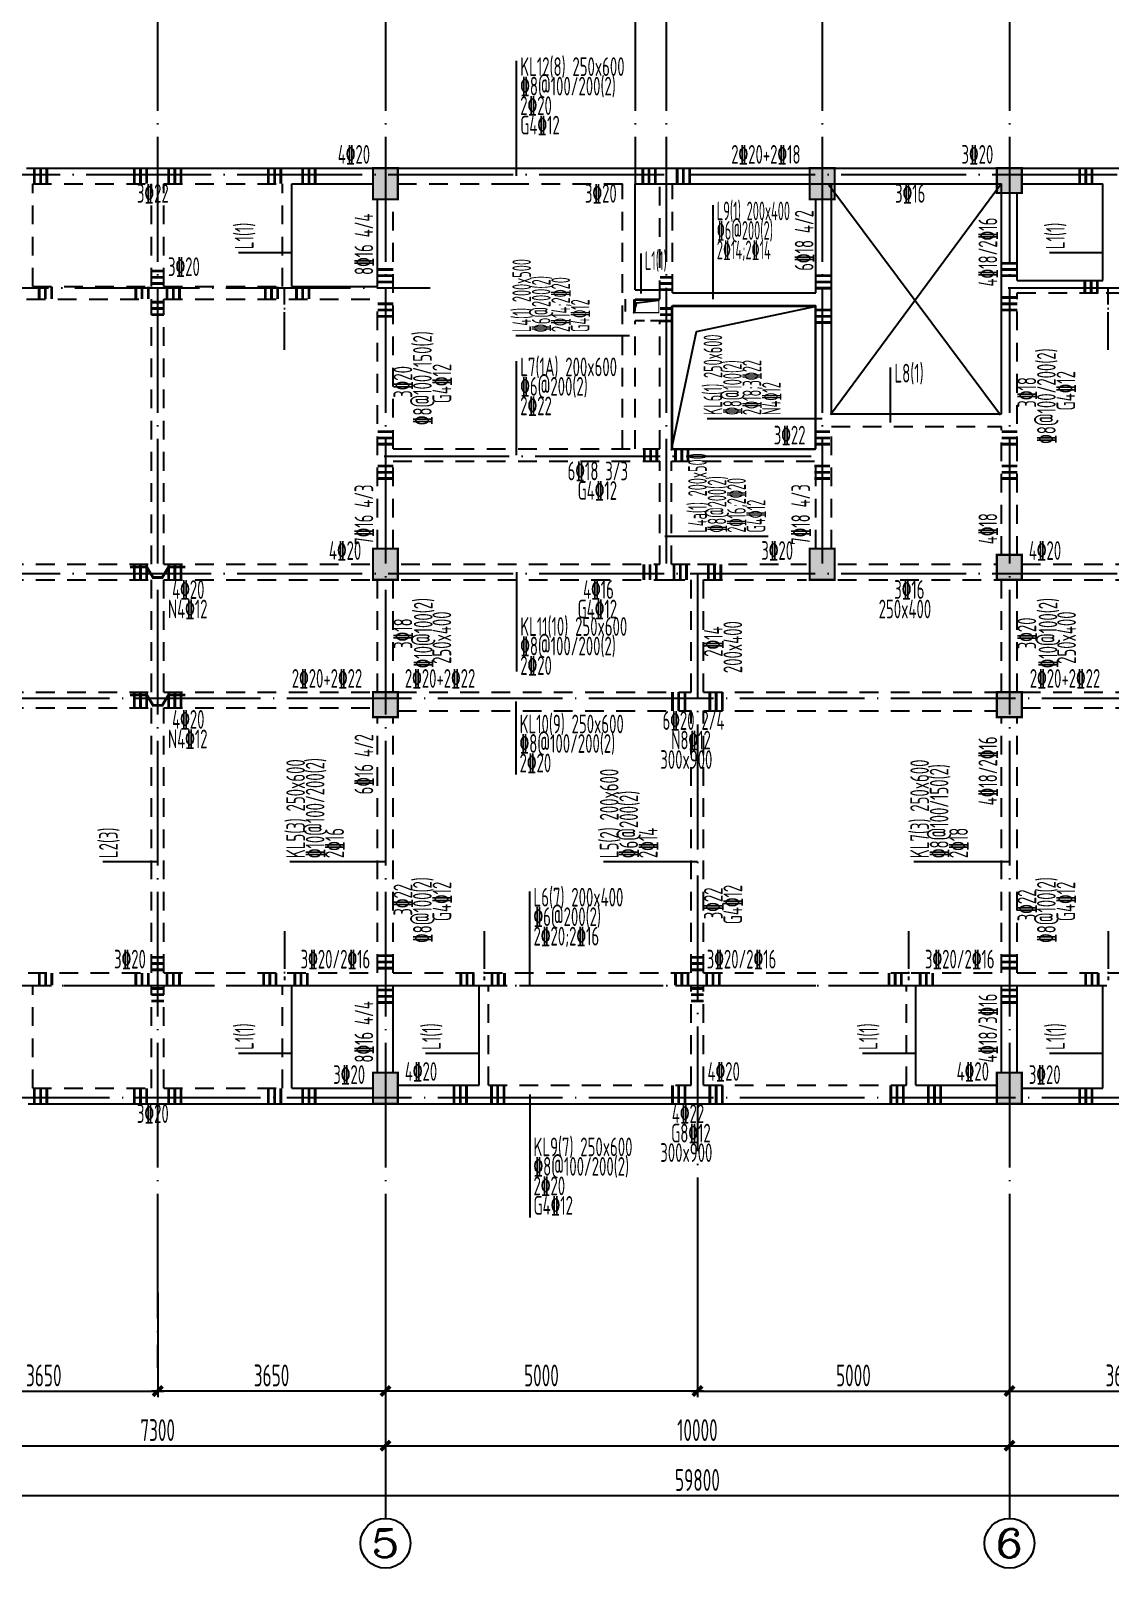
# Model space of a CAD drawing. Extents: x -472319 to -112444, y -516749 to -5704.
# Drawn here: x -189933 to -172633, y -254778 to -230133 of the extents above; entities that cross this region are included whole.
import ezdxf
from ezdxf.enums import TextEntityAlignment as Align

# ---------------------------------------------------------------- set-up
doc = ezdxf.new("R2010")
doc.units = 0
doc.header["$LTSCALE"] = 100
doc.header["$MEASUREMENT"] = 0
for name, pattern in [('3', [5, 3, -2]), ('CENTER', [2, 1.25, -0.25, 0.25, -0.25]), ('DOTE', [2.42, 2, -0.2, 0.02, -0.2])]:
    doc.linetypes.add(name, pattern=pattern)
for name, color, linetype in [('1301', 24, 'Continuous'), ('AXIS', 3, 'Continuous'), ('AXIS_TEXT', 7, 'Continuous'), ('DOTE', 1, 'CENTER'), ('S_BEAM', 4, 'Continuous'), ('S_BEAMDASH', 134, '3'), ('S_BEAMDIMLOCAL', 7, 'Continuous'), ('S_BEAMDIMLOCALVER', 7, 'Continuous'), ('S_BEAMDIMMASS', 2, 'Continuous'), ('S_BEAMDIMMASSVER', 2, 'Continuous'), ('S_CL', 2, 'Continuous'), ('S_HOLE', 253, 'Continuous'), ('S_SUBBEAMHOOP', 1, 'Continuous'), ('洞口边线', 7, 'Continuous'), ('零厚板', 7, 'Continuous')]:
    doc.layers.add(name, color=color, linetype=linetype)
doc.styles.add('_TCH_AXIS', font='COMPLEX', dxfattribs={"bigfont": 'GBCBIG'})
doc.styles.add('COMPLEX', font='COMPLEX')
doc.styles.add('HZ', font='tssdeng.shx', dxfattribs={"width": 0.6, "height": 350, "bigfont": 'a.shx'})
doc.styles.get("Standard").update_dxf_attribs({"font": 'tssdeng.shx', "width": 0.6, "bigfont": 'a.shx'})
doc.dimstyles.new('DIMN', dxfattribs={"dimtxt": 350, "dimasz": 150, "dimexe": 100, "dimexo": 100, "dimgap": 75, "dimtad": 1, "dimdec": 0, "dimzin": 0, "dimdsep": 46, "dimtxsty": 'HZ', "dimblk": 'ARCHTICK', "dimcen": 0.09, "dimdle": 100, "dimclrd": 3, "dimclre": 3, "dimclrt": 7, "dimazin": 2, "dimtfac": 1, "dimtdec": 0, "dimtmove": 2, "dimatfit": 3, "dimldrblk": 'ARCHTICK', "dimfxl": 1, "dimtolj": 1, "dimtzin": 0, "dimarcsym": 0})

# ---------------------------------------------------------------- blocks, each defined once
blk = doc.blocks.new('_ArchTick')
at = {"color": 0, "linetype": 'ByBlock', "const_width": 0.4}
blk.add_lwpolyline([(-0.5, -0.5), (0.5, 0.5)], dxfattribs=at)
blk = doc.blocks.new('*D1541')
at = {"layer": 'AXIS', "color": 3, "lineweight": -2, "transparency": 16777216}
for p, q in [((-191549, -251665), (-191549, -252913)), ((-184249, -251665), (-184249, -252913)), ((-191649, -252813), (-184149, -252813))]:
    blk.add_line(p, q, dxfattribs=at)
at = {"layer": 'Defpoints', "color": 0, "transparency": 16777216}
for p in [(-191549, -251565), (-184249, -251565), (-184249, -252813)]:
    blk.add_point(p, dxfattribs=at)
at = {"layer": 'AXIS', "color": 3, "lineweight": -2, "transparency": 16777216, "xscale": 150, "yscale": 150, "zscale": 150, "rotation": 180}
blk.add_blockref('_ArchTick', (-191549, -252813), dxfattribs=at)
at = {"layer": 'AXIS', "color": 3, "lineweight": -2, "transparency": 16777216, "xscale": 150, "yscale": 150, "zscale": 150}
blk.add_blockref('_ArchTick', (-184249, -252813), dxfattribs=at)
at = {"layer": 'AXIS', "color": 7, "transparency": 16777216, "insert": (-187899, -252563), "char_height": 350, "attachment_point": 5, "style": 'HZ'}
blk.add_mtext('\\A1;7300', dxfattribs=at)
blk = doc.blocks.new('*D1542')
at = {"layer": 'AXIS', "color": 3, "lineweight": -2, "transparency": 16777216}
for p, q in [((-184249, -251665), (-184249, -252913)), ((-174249, -251665), (-174249, -252913)), ((-184349, -252813), (-174149, -252813))]:
    blk.add_line(p, q, dxfattribs=at)
at = {"layer": 'Defpoints', "color": 0, "transparency": 16777216}
for p in [(-184249, -251565), (-174249, -251565), (-174249, -252813)]:
    blk.add_point(p, dxfattribs=at)
at = {"layer": 'AXIS', "color": 3, "lineweight": -2, "transparency": 16777216, "xscale": 150, "yscale": 150, "zscale": 150, "rotation": 180}
blk.add_blockref('_ArchTick', (-184249, -252813), dxfattribs=at)
at = {"layer": 'AXIS', "color": 3, "lineweight": -2, "transparency": 16777216, "xscale": 150, "yscale": 150, "zscale": 150}
blk.add_blockref('_ArchTick', (-174249, -252813), dxfattribs=at)
at = {"layer": 'AXIS', "color": 7, "transparency": 16777216, "insert": (-179249, -252563), "char_height": 350, "attachment_point": 5, "style": 'HZ'}
blk.add_mtext('\\A1;10000', dxfattribs=at)
blk = doc.blocks.new('*D1543')
at = {"layer": 'AXIS', "color": 3, "lineweight": -2, "transparency": 16777216}
for p, q in [((-174249, -251665), (-174249, -252913)), ((-166949, -251665), (-166949, -252913)), ((-174349, -252813), (-166849, -252813))]:
    blk.add_line(p, q, dxfattribs=at)
at = {"layer": 'Defpoints', "color": 0, "transparency": 16777216}
for p in [(-174249, -251565), (-166949, -251565), (-166949, -252813)]:
    blk.add_point(p, dxfattribs=at)
at = {"layer": 'AXIS', "color": 3, "lineweight": -2, "transparency": 16777216, "xscale": 150, "yscale": 150, "zscale": 150, "rotation": 180}
blk.add_blockref('_ArchTick', (-174249, -252813), dxfattribs=at)
at = {"layer": 'AXIS', "color": 3, "lineweight": -2, "transparency": 16777216, "xscale": 150, "yscale": 150, "zscale": 150}
blk.add_blockref('_ArchTick', (-166949, -252813), dxfattribs=at)
at = {"layer": 'AXIS', "color": 7, "transparency": 16777216, "insert": (-170599, -252563), "char_height": 350, "attachment_point": 5, "style": 'HZ'}
blk.add_mtext('\\A1;7300', dxfattribs=at)
blk = doc.blocks.new('*D1547')
at = {"layer": 'AXIS', "color": 3, "lineweight": -2, "transparency": 16777216}
for p, q in [((-209149, -251665), (-209149, -253713)), ((-149349, -251665), (-149349, -253713)), ((-209249, -253613), (-149249, -253613))]:
    blk.add_line(p, q, dxfattribs=at)
at = {"layer": 'Defpoints', "color": 0, "transparency": 16777216}
for p in [(-209149, -251565), (-149349, -251565), (-149349, -253613)]:
    blk.add_point(p, dxfattribs=at)
at = {"layer": 'AXIS', "color": 3, "lineweight": -2, "transparency": 16777216, "xscale": 150, "yscale": 150, "zscale": 150, "rotation": 180}
blk.add_blockref('_ArchTick', (-209149, -253613), dxfattribs=at)
at = {"layer": 'AXIS', "color": 3, "lineweight": -2, "transparency": 16777216, "xscale": 150, "yscale": 150, "zscale": 150}
blk.add_blockref('_ArchTick', (-149349, -253613), dxfattribs=at)
at = {"layer": 'AXIS', "color": 7, "transparency": 16777216, "insert": (-179249, -253363), "char_height": 350, "attachment_point": 5, "style": 'HZ'}
blk.add_mtext('\\A1;59800', dxfattribs=at)
blk = doc.blocks.new('_AXISO')
blk.add_circle((0, 0), 0.5)
at = {"layer": 'AXIS_TEXT', "style": 'COMPLEX', "width": 1.041667}
blk.add_attdef('A', text='', height=0.56, dxfattribs=at).set_placement((-0.25, -0.28), (0.25, -0.28), align=Align.FIT)
blk = doc.blocks.new('*D1784')
at = {"layer": '1301', "color": 3, "lineweight": -2, "transparency": 16777216}
for p, q in [((-184249, -250362), (-184249, -252037)), ((-179249, -250362), (-179249, -252037)), ((-179149, -251937), (-184349, -251937))]:
    blk.add_line(p, q, dxfattribs=at)
at = {"layer": 'Defpoints', "color": 0, "transparency": 16777216}
for p in [(-184249, -250262), (-179249, -250262), (-184249, -251937)]:
    blk.add_point(p, dxfattribs=at)
at = {"layer": '1301', "color": 3, "lineweight": -2, "transparency": 16777216, "xscale": 150, "yscale": 150, "zscale": 150, "rotation": 180}
blk.add_blockref('_ArchTick', (-184249, -251937), dxfattribs=at)
at = {"layer": '1301', "color": 3, "lineweight": -2, "transparency": 16777216, "xscale": 150, "yscale": 150, "zscale": 150}
blk.add_blockref('_ArchTick', (-179249, -251937), dxfattribs=at)
at = {"layer": '1301', "color": 7, "transparency": 16777216, "insert": (-181749, -251687), "char_height": 350, "attachment_point": 5, "style": 'HZ'}
blk.add_mtext('\\A1;5000', dxfattribs=at)
blk = doc.blocks.new('*D1785')
at = {"layer": '1301', "color": 3, "lineweight": -2, "transparency": 16777216}
for p, q in [((-179249, -250362), (-179249, -252037)), ((-174249, -250362), (-174249, -252037)), ((-179349, -251937), (-174149, -251937))]:
    blk.add_line(p, q, dxfattribs=at)
at = {"layer": 'Defpoints', "color": 0, "transparency": 16777216}
for p in [(-179249, -250262), (-174249, -250262), (-174249, -251937)]:
    blk.add_point(p, dxfattribs=at)
at = {"layer": '1301', "color": 3, "lineweight": -2, "transparency": 16777216, "xscale": 150, "yscale": 150, "zscale": 150, "rotation": 180}
blk.add_blockref('_ArchTick', (-179249, -251937), dxfattribs=at)
at = {"layer": '1301', "color": 3, "lineweight": -2, "transparency": 16777216, "xscale": 150, "yscale": 150, "zscale": 150}
blk.add_blockref('_ArchTick', (-174249, -251937), dxfattribs=at)
at = {"layer": '1301', "color": 7, "transparency": 16777216, "insert": (-176749, -251687), "char_height": 350, "attachment_point": 5, "style": 'HZ'}
blk.add_mtext('\\A1;5000', dxfattribs=at)
blk = doc.blocks.new('*D1792')
at = {"layer": '1301', "color": 3, "lineweight": -2, "transparency": 16777216}
for p, q in [((-187899, -250355), (-187899, -252037)), ((-184249, -250355), (-184249, -252037)), ((-184149, -251937), (-187999, -251937))]:
    blk.add_line(p, q, dxfattribs=at)
at = {"layer": 'Defpoints', "color": 0, "transparency": 16777216}
for p in [(-187899, -250255), (-184249, -250255), (-187899, -251937)]:
    blk.add_point(p, dxfattribs=at)
at = {"layer": '1301', "color": 3, "lineweight": -2, "transparency": 16777216, "xscale": 150, "yscale": 150, "zscale": 150, "rotation": 180}
blk.add_blockref('_ArchTick', (-187899, -251937), dxfattribs=at)
at = {"layer": '1301', "color": 3, "lineweight": -2, "transparency": 16777216, "xscale": 150, "yscale": 150, "zscale": 150}
blk.add_blockref('_ArchTick', (-184249, -251937), dxfattribs=at)
at = {"layer": '1301', "color": 7, "transparency": 16777216, "insert": (-186074, -251687), "char_height": 350, "attachment_point": 5, "style": 'HZ'}
blk.add_mtext('\\A1;3650', dxfattribs=at)
blk = doc.blocks.new('*D1793')
at = {"layer": '1301', "color": 3, "lineweight": -2, "transparency": 16777216}
for p, q in [((-191549, -250355), (-191549, -252037)), ((-187899, -250355), (-187899, -252037)), ((-191649, -251937), (-187799, -251937))]:
    blk.add_line(p, q, dxfattribs=at)
at = {"layer": 'Defpoints', "color": 0, "transparency": 16777216}
for p in [(-191549, -250255), (-187899, -250255), (-187899, -251937)]:
    blk.add_point(p, dxfattribs=at)
at = {"layer": '1301', "color": 3, "lineweight": -2, "transparency": 16777216, "xscale": 150, "yscale": 150, "zscale": 150, "rotation": 180}
blk.add_blockref('_ArchTick', (-191549, -251937), dxfattribs=at)
at = {"layer": '1301', "color": 3, "lineweight": -2, "transparency": 16777216, "xscale": 150, "yscale": 150, "zscale": 150}
blk.add_blockref('_ArchTick', (-187899, -251937), dxfattribs=at)
at = {"layer": '1301', "color": 7, "transparency": 16777216, "insert": (-189724, -251687), "char_height": 350, "attachment_point": 5, "style": 'HZ'}
blk.add_mtext('\\A1;3650', dxfattribs=at)
blk = doc.blocks.new('*D1795')
at = {"layer": '1301', "color": 3, "lineweight": -2, "transparency": 16777216}
for p, q in [((-174249, -250355), (-174249, -252037)), ((-170599, -250355), (-170599, -252037)), ((-174349, -251937), (-170499, -251937))]:
    blk.add_line(p, q, dxfattribs=at)
at = {"layer": 'Defpoints', "color": 0, "transparency": 16777216}
for p in [(-174249, -250255), (-170599, -250255), (-170599, -251937)]:
    blk.add_point(p, dxfattribs=at)
at = {"layer": '1301', "color": 3, "lineweight": -2, "transparency": 16777216, "xscale": 150, "yscale": 150, "zscale": 150, "rotation": 180}
blk.add_blockref('_ArchTick', (-174249, -251937), dxfattribs=at)
at = {"layer": '1301', "color": 3, "lineweight": -2, "transparency": 16777216, "xscale": 150, "yscale": 150, "zscale": 150}
blk.add_blockref('_ArchTick', (-170599, -251937), dxfattribs=at)
at = {"layer": '1301', "color": 7, "transparency": 16777216, "insert": (-172424, -251687), "char_height": 350, "attachment_point": 5, "style": 'HZ'}
blk.add_mtext('\\A1;3650', dxfattribs=at)

msp = doc.modelspace()

# ---------------------------------------------------------------- hatches: boundary and pattern name
at = {"layer": 'S_CL'}
h = msp.add_hatch(dxfattribs=at)
h.set_pattern_fill('ANSI31', color=256)
h.set_pattern_definition([(45, (208088.99939, 398805.50098), (-0.088388347648, 0.088388347648), [])])
h.paths.add_polyline_path([(-205949.331, -232834.889), (-205949.331, -232334.889), (-206349.331, -232334.889), (-206349.331, -232834.889)])
h.paths.add_polyline_path([(-205949.331, -238934.89), (-205949.331, -238534.89), (-206349.331, -238534.89), (-206349.331, -238934.89)])
h.paths.add_polyline_path([(-205949.331, -241134.89), (-205949.331, -240734.89), (-206349.331, -240734.89), (-206349.331, -241134.89)])
h.paths.add_polyline_path([(-205949.331, -247334.89), (-205949.331, -246834.89), (-206349.331, -246834.89), (-206349.331, -247334.89)])
h.paths.add_polyline_path([(-208849.331, -232834.889), (-208849.331, -232334.889), (-209249.331, -232334.889), (-209249.331, -232834.889)])
h.paths.add_polyline_path([(-208849.331, -238934.89), (-208849.331, -238534.89), (-209249.331, -238534.89), (-209249.331, -238934.89)])
h.paths.add_polyline_path([(-208849.331, -241134.89), (-208849.331, -240734.89), (-209249.331, -240734.89), (-209249.331, -241134.89)])
h.paths.add_polyline_path([(-208849.331, -247334.89), (-208849.331, -246834.89), (-209249.331, -246834.89), (-209249.331, -247334.89)])
h.paths.add_polyline_path([(-149249.329, -247334.89), (-149249.329, -246834.89), (-149649.329, -246834.89), (-149649.329, -247334.89)])
h.paths.add_polyline_path([(-152149.329, -247334.89), (-152149.329, -246834.89), (-152549.329, -246834.89), (-152549.329, -247334.89)])
h.paths.add_polyline_path([(-159449.329, -247334.89), (-159449.329, -246934.89), (-159849.329, -246934.89), (-159849.329, -247334.89)])
h.paths.add_polyline_path([(-166749.329, -247334.89), (-166749.329, -246934.89), (-167149.329, -246934.89), (-167149.329, -247334.89)])
h.paths.add_polyline_path([(-174049.329, -247334.89), (-174049.329, -246834.89), (-174449.329, -246834.89), (-174449.329, -247334.89)])
h.paths.add_polyline_path([(-184049.331, -247334.89), (-184049.331, -246834.89), (-184449.331, -246834.89), (-184449.331, -247334.89)])
h.paths.add_polyline_path([(-191349.331, -247334.89), (-191349.331, -246934.89), (-191749.331, -246934.89), (-191749.331, -247334.89)])
h.paths.add_polyline_path([(-198649.331, -247334.89), (-198649.331, -246934.89), (-199049.331, -246934.89), (-199049.331, -247334.89)])
h.paths.add_polyline_path([(-149249.329, -232834.889), (-149249.329, -232334.889), (-149649.329, -232334.889), (-149649.329, -232834.889)])
h.paths.add_polyline_path([(-149249.329, -238934.89), (-149249.329, -238534.89), (-149649.329, -238534.89), (-149649.329, -238934.89)])
h.paths.add_polyline_path([(-149249.329, -241134.89), (-149249.329, -240734.89), (-149649.329, -240734.89), (-149649.329, -241134.89)])
h.paths.add_polyline_path([(-152149.329, -232834.889), (-152149.329, -232334.889), (-152549.329, -232334.889), (-152549.329, -232834.889)])
h.paths.add_polyline_path([(-152149.329, -238934.89), (-152149.329, -238534.89), (-152549.329, -238534.89), (-152549.329, -238934.89)])
h.paths.add_polyline_path([(-152149.329, -241134.89), (-152149.329, -240734.89), (-152549.329, -240734.89), (-152549.329, -241134.89)])
h.paths.add_polyline_path([(-159449.329, -232734.889), (-159449.329, -232334.889), (-159849.329, -232334.889), (-159849.329, -232734.889)])
h.paths.add_polyline_path([(-166749.329, -232734.889), (-166749.329, -232334.889), (-167149.329, -232334.889), (-167149.329, -232734.889)])
h.paths.add_polyline_path([(-174049.329, -232734.889), (-174049.329, -232334.889), (-174449.329, -232334.889), (-174449.329, -232734.889)])
h.paths.add_polyline_path([(-177049.329, -232834.889), (-177049.329, -232334.889), (-177449.329, -232334.889), (-177449.329, -232834.889)])
h.paths.add_polyline_path([(-184049.331, -232834.889), (-184049.331, -232334.889), (-184449.331, -232334.889), (-184449.331, -232834.889)])
h.paths.add_polyline_path([(-191349.331, -232734.889), (-191349.331, -232334.889), (-191749.331, -232334.889), (-191749.331, -232734.889)])
h.paths.add_polyline_path([(-198649.331, -232734.889), (-198649.331, -232334.889), (-199049.331, -232334.889), (-199049.331, -232734.889)])
h.paths.add_polyline_path([(-166749.329, -238934.89), (-166749.329, -238534.89), (-167149.329, -238534.89), (-167149.329, -238934.89)])
h.paths.add_polyline_path([(-166749.329, -241134.89), (-166749.329, -240734.89), (-167149.329, -240734.89), (-167149.329, -241134.89)])
h.paths.add_polyline_path([(-174049.329, -238934.89), (-174049.329, -238534.89), (-174449.329, -238534.89), (-174449.329, -238934.89)])
h.paths.add_polyline_path([(-174049.329, -241134.89), (-174049.329, -240734.89), (-174449.329, -240734.89), (-174449.329, -241134.89)])
h.paths.add_polyline_path([(-177049.329, -238934.89), (-177049.329, -238434.89), (-177449.329, -238434.89), (-177449.329, -238934.89)])
h.paths.add_polyline_path([(-184049.331, -238934.89), (-184049.331, -238434.89), (-184449.331, -238434.89), (-184449.331, -238934.89)])
h.paths.add_polyline_path([(-184049.331, -241134.89), (-184049.331, -240734.89), (-184449.331, -240734.89), (-184449.331, -241134.89)])
h.paths.add_polyline_path([(-191349.331, -238934.89), (-191349.331, -238534.89), (-191749.331, -238534.89), (-191749.331, -238934.89)])
h.paths.add_polyline_path([(-191349.331, -241134.89), (-191349.331, -240734.89), (-191749.331, -240734.89), (-191749.331, -241134.89)])

# ---------------------------------------------------------------- linework, layer by layer
at = {"layer": 'AXIS'}
for p, q in [((-184249.329, -251565.282), (-184249.329, -253977.578)), ((-174249.329, -251565.282), (-174249.329, -253977.578))]:
    msp.add_line(p, q, dxfattribs=at)
at = {"layer": 'DOTE', "linetype": 'DOTE', "ltscale": 10}
for p, q in [((-187899.329, -229415.242), (-187899.329, -251565.282)), ((-184249.329, -229415.242), (-184249.329, -251565.282)), ((-180249.329, -229415.242), (-180249.329, -232584.89)), ((-179749.329, -229415.242), (-179749.329, -238834.89)), ((-177249.329, -229415.242), (-177249.329, -238834.89)), ((-174249.329, -229415.242), (-174249.329, -251565.282)), ((-210823.148, -232434.89), (-147530.518, -232434.89)), ((-206166.83, -234252.389), (-183533.001, -234252.389)), ((-174266.83, -234252.389), (-152366.83, -234252.389)), ((-184266.83, -236952.39), (-177266.83, -236952.39)), ((-210823.148, -238834.89), (-147530.518, -238834.89)), ((-179249.329, -238834.89), (-179249.329, -251565.282)), ((-147530.518, -240834.89), (-210823.148, -240834.89)), ((-206149.329, -245434.892), (-147041.501, -245434.892)), ((-147530.518, -247234.89), (-210823.148, -247234.89))]:
    msp.add_line(p, q, dxfattribs=at)
at = {"layer": 'DOTE', "linetype": 'DOTE', "ltscale": 3}
for p, q in [((-185866.828, -235246.586), (-185866.828, -234252.389)), ((-172666.832, -235246.586), (-172666.832, -234252.389)), ((-185866.828, -244568.195), (-185866.828, -245352.39)), ((-182666.832, -244568.195), (-182666.832, -245352.39)), ((-175866.828, -244568.195), (-175866.828, -245352.39)), ((-172666.832, -244568.195), (-172666.832, -245352.39))]:
    msp.add_line(p, q, dxfattribs=at)
at = {"layer": 'S_BEAM'}
for p, q in [((-189999.331, -232334.889), (-187899.331, -232334.889)), ((-187899.331, -232334.889), (-185824.331, -232334.889)), ((-185824.331, -232334.889), (-184449.331, -232334.889)), ((-184049.331, -232334.889), (-182249.331, -232334.889)), ((-182249.331, -232334.889), (-179749.329, -232334.889)), ((-179749.329, -232334.889), (-177449.329, -232334.889)), ((-177049.329, -232334.889), (-174449.329, -232334.889)), ((-174049.329, -232334.889), (-172674.329, -232334.889)), ((-172674.329, -232334.889), (-170599.329, -232334.889)), ((-185749.331, -232584.889), (-184449.331, -232584.889)), ((-185749.331, -234234.889), (-185749.331, -232584.889)), ((-180249.329, -232584.889), (-177449.329, -232584.889)), ((-180249.329, -234284.889), (-180249.329, -232584.889)), ((-177449.329, -232584.889), (-174374.329, -232584.889)), ((-177099.329, -234434.889), (-177099.329, -232584.889)), ((-177049.329, -232584.889), (-174374.329, -232584.889)), ((-174374.329, -234234.889), (-174374.329, -232584.889)), ((-174049.329, -232584.889), (-172749.329, -232584.889)), ((-172749.329, -234134.889), (-172749.329, -232584.889)), ((-184374.331, -234234.889), (-184374.331, -232834.889)), ((-177349.329, -233934.889), (-177349.329, -232834.889)), ((-174124.329, -233934.889), (-174124.329, -232734.889)), ((-177349.329, -234334.889), (-177349.329, -233934.889)), ((-174124.329, -234134.889), (-174124.329, -233934.889)), ((-185749.331, -234234.889), (-184374.331, -234234.889)), ((-180249.329, -234284.889), (-179649.329, -234284.889)), ((-179649.329, -234334.889), (-177349.329, -234334.889)), ((-174374.329, -236274.89), (-174374.329, -234234.889)), ((-174124.329, -234134.889), (-172749.329, -234134.889)), ((-180249.329, -234634.889), (-180249.329, -234434.888)), ((-180249.329, -234434.888), (-179849.329, -234434.888)), ((-179649.329, -236834.89), (-179649.329, -234534.889)), ((-179649.329, -234534.889), (-177349.329, -234534.889)), ((-177349.329, -236834.89), (-177349.329, -234534.889)), ((-177099.329, -236274.89), (-177099.329, -234434.889)), ((-177099.329, -236274.89), (-174374.329, -236274.89)), ((-179649.329, -236834.89), (-177349.329, -236834.89)), ((-185749.331, -245434.891), (-184374.331, -245434.891)), ((-185749.331, -247084.89), (-185749.331, -245434.891)), ((-184374.331, -246834.89), (-184374.331, -245434.891)), ((-184124.331, -246834.89), (-184124.331, -245434.891)), ((-184124.331, -245434.891), (-182749.331, -245434.891)), ((-182749.331, -247034.89), (-182749.331, -245434.891)), ((-175749.329, -245434.891), (-174374.329, -245434.891)), ((-175749.329, -247034.89), (-175749.329, -245434.891)), ((-174374.329, -246834.89), (-174374.329, -245434.891)), ((-174124.329, -246834.89), (-174124.329, -245434.891)), ((-174124.329, -245434.891), (-172749.329, -245434.891)), ((-172749.329, -247084.89), (-172749.329, -245434.891)), ((-185749.331, -247084.89), (-184449.331, -247084.89)), ((-184049.331, -247034.89), (-182749.331, -247034.89)), ((-175749.329, -247034.89), (-174449.329, -247034.89)), ((-174049.329, -247084.89), (-172749.329, -247084.89)), ((-189974.331, -247334.89), (-187899.331, -247334.89)), ((-187899.331, -247334.89), (-185824.331, -247334.89)), ((-185824.331, -247334.89), (-184449.331, -247334.89)), ((-184049.331, -247334.89), (-182674.331, -247334.89)), ((-182674.331, -247334.89), (-179249.329, -247334.89)), ((-179249.329, -247334.89), (-175824.329, -247334.89)), ((-175824.329, -247334.89), (-174449.329, -247334.89)), ((-174049.329, -247334.89), (-172674.329, -247334.89)), ((-172674.329, -247334.89), (-170599.329, -247334.89))]:
    msp.add_line(p, q, dxfattribs=at)
at = {"layer": 'S_BEAMDASH'}
for p, q in [((-189899.331, -232584.889), (-187999.331, -232584.889)), ((-189899.331, -234234.889), (-189899.331, -232584.889)), ((-187999.331, -234234.889), (-187999.331, -232584.889)), ((-187799.331, -232584.889), (-185899.331, -232584.889)), ((-187799.331, -234234.889), (-187799.331, -232584.889)), ((-185899.331, -234234.889), (-185899.331, -232584.889)), ((-184049.331, -232584.889), (-182249.331, -232584.889)), ((-182249.331, -232584.889), (-180449.329, -232584.889)), ((-180449.329, -236834.89), (-180449.329, -232584.889)), ((-179849.329, -234434.889), (-179849.329, -232584.889)), ((-179649.329, -234334.889), (-179649.329, -232584.889)), ((-184124.331, -234334.889), (-184124.331, -232834.889)), ((-189899.331, -234234.889), (-187999.331, -234234.889)), ((-187799.331, -234234.889), (-185899.331, -234234.889)), ((-184124.331, -236834.89), (-184124.331, -234334.889)), ((-174124.329, -236934.89), (-174124.329, -234334.889)), ((-174124.329, -234334.889), (-172699.329, -234334.889)), ((-172699.329, -234334.889), (-170699.329, -234334.889)), ((-189999.331, -234434.889), (-187999.331, -234434.889)), ((-187999.331, -238684.89), (-187999.331, -234434.889)), ((-187799.331, -238684.89), (-187799.331, -234434.889)), ((-187799.331, -234434.889), (-185799.331, -234434.889)), ((-185799.331, -234434.889), (-184374.331, -234434.889)), ((-184374.331, -236934.89), (-184374.331, -234434.889)), ((-180399.329, -234634.889), (-180399.329, -234434.889)), ((-180249.329, -236834.89), (-180249.329, -234784.889)), ((-179849.329, -236834.89), (-179849.329, -234784.889)), ((-177099.329, -238434.89), (-177099.329, -236474.89)), ((-177099.329, -236474.89), (-174374.329, -236474.89)), ((-174374.329, -238534.89), (-174374.329, -236474.89)), ((-184374.331, -238434.89), (-184374.331, -236934.89)), ((-184124.331, -236834.89), (-179849.329, -236834.89)), ((-184124.331, -238434.89), (-184124.331, -237034.89)), ((-184124.331, -237034.89), (-179849.329, -237034.89)), ((-179849.329, -238684.89), (-179849.329, -237034.89)), ((-179666.83, -237034.89), (-177374.329, -237034.89)), ((-179666.83, -238684.89), (-179666.83, -237034.89)), ((-177349.329, -238434.89), (-177349.329, -237034.89)), ((-174124.329, -238534.89), (-174124.329, -236934.89)), ((-191349.331, -238684.89), (-187999.331, -238684.89)), ((-187799.331, -238684.89), (-184449.331, -238684.89)), ((-183999.331, -238684.89), (-182949.329, -238684.89)), ((-182949.329, -238684.89), (-179849.329, -238684.89)), ((-179666.83, -238684.89), (-179249.329, -238684.89)), ((-179249.329, -238684.89), (-177499.329, -238684.89)), ((-176999.329, -238684.89), (-174449.329, -238684.89)), ((-174049.329, -238684.89), (-170699.329, -238684.89)), ((-191349.331, -238934.89), (-187999.331, -238934.89)), ((-187999.331, -240734.89), (-187999.331, -238934.89)), ((-187799.331, -240734.89), (-187799.331, -238934.89)), ((-187799.331, -238934.89), (-184449.331, -238934.89)), ((-184374.331, -240734.89), (-184374.331, -238934.89)), ((-184124.331, -240734.89), (-184124.331, -238934.89)), ((-183999.331, -238934.89), (-182949.329, -238934.89)), ((-182949.329, -238934.89), (-179749.329, -238934.89)), ((-179749.329, -238934.89), (-179349.329, -238934.89)), ((-179349.329, -240734.89), (-179349.329, -238934.89)), ((-179149.329, -238934.89), (-177499.329, -238934.89)), ((-179149.329, -240734.89), (-179149.329, -238934.89)), ((-176999.329, -238934.89), (-174449.329, -238934.89)), ((-174374.329, -240734.89), (-174374.329, -238934.89)), ((-174124.329, -240734.89), (-174124.329, -238934.89)), ((-174049.329, -238934.89), (-170699.329, -238934.89)), ((-191349.331, -240734.89), (-187999.331, -240734.89)), ((-187799.331, -240734.89), (-184449.331, -240734.89)), ((-184049.331, -240734.89), (-179349.329, -240734.89)), ((-179149.329, -240734.89), (-174449.329, -240734.89)), ((-174049.329, -240734.89), (-170699.329, -240734.89)), ((-191349.331, -240984.89), (-187999.331, -240984.89)), ((-187999.331, -245234.891), (-187999.331, -240984.89)), ((-187799.331, -240984.89), (-184449.331, -240984.89)), ((-187799.331, -245234.891), (-187799.331, -240984.89)), ((-174049.329, -240984.89), (-170699.329, -240984.89)), ((-184374.331, -245234.891), (-184374.331, -241134.89)), ((-184124.331, -245234.891), (-184124.331, -241134.89)), ((-184049.331, -241034.89), (-179349.329, -241034.89)), ((-179349.329, -245234.891), (-179349.329, -241034.89)), ((-179149.329, -241034.89), (-174449.329, -241034.89)), ((-179149.329, -245234.891), (-179149.329, -241034.89)), ((-174374.329, -245234.891), (-174374.329, -241134.89)), ((-174124.329, -245234.891), (-174124.329, -241134.89)), ((-189974.331, -245234.891), (-187999.331, -245234.891)), ((-189899.331, -245434.891), (-187999.331, -245434.891)), ((-189899.331, -247084.89), (-189899.331, -245434.891)), ((-187999.331, -247084.89), (-187999.331, -245434.891)), ((-187799.331, -245234.891), (-185824.331, -245234.891)), ((-187799.331, -247084.89), (-187799.331, -245434.891)), ((-187799.331, -245434.891), (-185899.331, -245434.891)), ((-185899.331, -247084.89), (-185899.331, -245434.891)), ((-185824.331, -245234.891), (-184374.331, -245234.891)), ((-184124.331, -245234.891), (-182674.331, -245234.891)), ((-182674.331, -245234.891), (-179349.329, -245234.891)), ((-182599.331, -245434.891), (-179349.329, -245434.891)), ((-182599.331, -247034.89), (-182599.331, -245434.891)), ((-179349.329, -247034.89), (-179349.329, -245434.891)), ((-179149.329, -245234.891), (-175824.329, -245234.891)), ((-179149.329, -247034.89), (-179149.329, -245434.891)), ((-179149.329, -245434.891), (-175899.329, -245434.891)), ((-175899.329, -247034.89), (-175899.329, -245434.891)), ((-175824.329, -245234.891), (-174374.329, -245234.891)), ((-174124.329, -245234.891), (-172674.329, -245234.891)), ((-172674.329, -245234.891), (-170699.329, -245234.891)), ((-189899.331, -247084.89), (-187999.331, -247084.89)), ((-187799.331, -247084.89), (-185899.331, -247084.89)), ((-182599.331, -247034.89), (-179349.329, -247034.89)), ((-179149.329, -247034.89), (-175899.329, -247034.89))]:
    msp.add_line(p, q, dxfattribs=at)
at = {"layer": 'S_BEAMDASH', "ltscale": 0.5}
msp.add_line((-179849.329, -234784.889), (-180249.329, -234784.889), dxfattribs=at)
at = {"layer": 'S_BEAMDIMMASS'}
for p, q in [((-182149.331, -232459.89), (-182149.331, -230616.14)), ((-178999.329, -234434.89), (-178999.329, -232928.64)), ((-182149.331, -236934.891), (-182149.331, -235428.641)), ((-176152.329, -236410.891), (-176152.329, -235529.641)), ((-182149.331, -238809.891), (-182149.331, -240402.391)), ((-182159.7, -240884.891), (-182159.7, -242056.391)), ((-181936.831, -245434.891), (-181936.831, -243928.641)), ((-181936.831, -247184.891), (-181936.831, -249157.391))]:
    msp.add_line(p, q, dxfattribs=at)
at = {"layer": 'S_BEAMDIMMASSVER'}
for p, q in [((-185749.331, -233694.89), (-186605.581, -233694.89)), ((-180152.89, -234343.171), (-180152.89, -233704.421)), ((-172749.329, -233694.89), (-173605.579, -233694.89)), ((-180339.5, -235024.891), (-182158.25, -235024.891)), ((-177249.329, -236354.891), (-179093.079, -236354.891)), ((-178114.158, -238239), (-179773.408, -238239)), ((-187899.331, -243456.391), (-188780.581, -243456.391)), ((-184249.331, -243456.391), (-185780.581, -243456.391)), ((-179249.329, -243456.391), (-180755.579, -243456.391)), ((-174249.329, -243456.391), (-175780.579, -243456.391)), ((-185749.331, -246528.391), (-186605.581, -246528.391)), ((-182749.331, -246528.391), (-183605.581, -246528.391)), ((-175749.329, -246528.391), (-176605.579, -246528.391)), ((-172749.329, -246528.391), (-173605.579, -246528.391))]:
    msp.add_line(p, q, dxfattribs=at)
at = {"layer": 'S_CL', "const_width": 35}
for points in [[(-184049.331, -232834.889), (-184049.331, -232334.889), (-184449.331, -232334.889), (-184449.331, -232834.889)], [(-177049.329, -232834.889), (-177049.329, -232334.889), (-177449.329, -232334.889), (-177449.329, -232834.889)], [(-174049.329, -232734.889), (-174049.329, -232334.889), (-174449.329, -232334.889), (-174449.329, -232734.889)], [(-184049.331, -238934.89), (-184049.331, -238434.89), (-184449.331, -238434.89), (-184449.331, -238934.89)], [(-177049.329, -238934.89), (-177049.329, -238434.89), (-177449.329, -238434.89), (-177449.329, -238934.89)], [(-174049.329, -238934.89), (-174049.329, -238534.89), (-174449.329, -238534.89), (-174449.329, -238934.89)], [(-184049.331, -241134.89), (-184049.331, -240734.89), (-184449.331, -240734.89), (-184449.331, -241134.89)], [(-174049.329, -241134.89), (-174049.329, -240734.89), (-174449.329, -240734.89), (-174449.329, -241134.89)], [(-184049.331, -247334.89), (-184049.331, -246834.89), (-184449.331, -246834.89), (-184449.331, -247334.89)], [(-174049.329, -247334.89), (-174049.329, -246834.89), (-174449.329, -246834.89), (-174449.329, -247334.89)]]:
    msp.add_lwpolyline(points, close=True, dxfattribs=at)
at = {"layer": 'S_HOLE', "const_width": 18}
for points in [[(-180266.83, -234652.389), (-179866.83, -234652.389), (-179866.83, -234452.388), (-180266.83, -234452.388), (-180266.83, -234652.389)], [(-179666.83, -236852.39), (-177366.83, -236852.39), (-177366.83, -234552.389), (-179666.83, -234552.389), (-179666.83, -236852.39)]]:
    msp.add_lwpolyline(points, close=True, dxfattribs=at)
at = {"layer": 'S_SUBBEAMHOOP', "const_width": 44.9}
for points in [[(-189874.331, -232334.89), (-189874.331, -232584.89)], [(-189774.331, -232334.89), (-189774.331, -232584.89)], [(-189674.331, -232334.89), (-189674.331, -232584.89)], [(-188274.331, -232334.89), (-188274.331, -232584.89)], [(-188174.331, -232334.89), (-188174.331, -232584.89)], [(-188074.331, -232334.89), (-188074.331, -232584.89)], [(-187724.331, -232334.89), (-187724.331, -232584.89)], [(-187624.331, -232334.89), (-187624.331, -232584.89)], [(-187524.331, -232334.89), (-187524.331, -232584.89)], [(-186124.331, -232334.89), (-186124.331, -232584.89)], [(-186024.331, -232334.89), (-186024.331, -232584.89)], [(-185924.331, -232334.89), (-185924.331, -232584.89)], [(-185574.331, -232334.89), (-185574.331, -232584.89)], [(-185474.331, -232334.89), (-185474.331, -232584.89)], [(-185374.331, -232334.89), (-185374.331, -232584.89)], [(-180124.329, -232334.89), (-180124.329, -232584.89)], [(-180024.329, -232334.89), (-180024.329, -232584.89)], [(-179924.329, -232334.89), (-179924.329, -232584.89)], [(-179574.329, -232334.89), (-179574.329, -232584.89)], [(-179474.329, -232334.89), (-179474.329, -232584.89)], [(-179374.329, -232334.89), (-179374.329, -232584.89)], [(-173124.329, -232334.89), (-173124.329, -232584.89)], [(-173024.329, -232334.89), (-173024.329, -232584.89)], [(-172924.329, -232334.89), (-172924.329, -232584.89)], [(-174374.329, -233859.89), (-174124.329, -233859.89)], [(-187999.331, -233984.889), (-187799.331, -233984.889)], [(-187999.331, -234084.889), (-187799.331, -234084.889)], [(-184374.331, -233959.889), (-184124.331, -233959.889)], [(-184374.331, -234059.889), (-184124.331, -234059.889)], [(-179849.329, -234084.89), (-179649.329, -234084.89)], [(-177349.329, -234059.89), (-177099.329, -234059.89)], [(-174374.329, -233959.89), (-174124.329, -233959.89)], [(-174374.329, -234059.89), (-174124.329, -234059.89)], [(-173039.329, -234134.89), (-173039.329, -234334.89)], [(-172939.329, -234134.89), (-172939.329, -234334.89)], [(-172839.329, -234134.89), (-172839.329, -234334.89)], [(-189799.331, -234234.881), (-189799.331, -234434.881)], [(-189699.331, -234234.881), (-189699.331, -234434.881)], [(-189599.331, -234234.881), (-189599.331, -234434.881)], [(-188249.331, -234234.889), (-188249.331, -234434.889)], [(-188149.331, -234234.889), (-188149.331, -234434.889)], [(-188049.331, -234234.889), (-188049.331, -234434.889)], [(-187999.331, -234184.889), (-187799.331, -234184.889)], [(-187749.331, -234234.889), (-187749.331, -234434.889)], [(-187649.331, -234234.889), (-187649.331, -234434.889)], [(-187549.331, -234234.889), (-187549.331, -234434.889)], [(-186174.5, -234234.889), (-186174.5, -234434.889)], [(-186074.5, -234234.889), (-186074.5, -234434.889)], [(-185974.5, -234234.889), (-185974.5, -234434.889)], [(-185674.5, -234234.889), (-185674.5, -234434.889)], [(-185574.5, -234234.889), (-185574.5, -234434.889)], [(-185474.5, -234234.889), (-185474.5, -234434.889)], [(-184374.331, -234159.889), (-184124.331, -234159.889)], [(-179849.329, -234184.89), (-179649.329, -234184.89)], [(-179849.329, -234284.89), (-179649.329, -234284.89)], [(-177349.329, -234159.89), (-177099.329, -234159.89)], [(-177349.329, -234259.89), (-177099.329, -234259.89)], [(-187999.331, -234484.889), (-187799.331, -234484.889)], [(-187999.331, -234584.889), (-187799.331, -234584.889)], [(-184374.331, -234509.889), (-184124.331, -234509.889)], [(-184374.331, -234609.889), (-184124.331, -234609.889)], [(-179849.329, -234584.89), (-179649.329, -234584.89)], [(-177349.329, -234609.89), (-177099.329, -234609.89)], [(-174374.329, -234409.89), (-174124.329, -234409.89)], [(-174374.329, -234509.89), (-174124.329, -234509.89)], [(-174374.329, -234609.89), (-174124.329, -234609.89)], [(-187999.331, -234684.889), (-187799.331, -234684.889)], [(-184374.331, -234709.889), (-184124.331, -234709.889)], [(-179849.329, -234684.89), (-179649.329, -234684.89)], [(-179849.329, -234784.89), (-179649.329, -234784.89)], [(-177349.329, -234709.89), (-177099.329, -234709.89)], [(-177349.329, -234809.89), (-177099.329, -234809.89)], [(-184374.331, -236559.891), (-184124.331, -236559.891)], [(-177374.329, -236559.891), (-177124.329, -236559.891)], [(-174374.329, -236559.891), (-174124.329, -236559.891)], [(-184374.331, -236659.891), (-184124.331, -236659.891)], [(-184374.331, -236759.891), (-184124.331, -236759.891)], [(-180099.329, -236834.891), (-180099.329, -237034.891)], [(-179999.329, -236834.891), (-179999.329, -237034.891)], [(-179899.329, -236834.891), (-179899.329, -237034.891)], [(-179599.329, -236834.891), (-179599.329, -237034.891)], [(-179499.329, -236834.891), (-179499.329, -237034.891)], [(-179399.329, -236834.891), (-179399.329, -237034.891)], [(-177374.329, -236659.891), (-177124.329, -236659.891)], [(-177374.329, -236759.891), (-177124.329, -236759.891)], [(-174374.329, -236659.891), (-174124.329, -236659.891)], [(-174374.329, -236759.891), (-174124.329, -236759.891)], [(-184374.331, -237109.891), (-184124.331, -237109.891)], [(-184374.331, -237209.891), (-184124.331, -237209.891)], [(-184374.331, -237309.891), (-184124.331, -237309.891)], [(-177374.329, -237109.891), (-177124.329, -237109.891)], [(-177374.329, -237209.891), (-177124.329, -237209.891)], [(-177374.329, -237309.891), (-177124.329, -237309.891)], [(-174374.329, -237109.891), (-174124.329, -237109.891)], [(-174374.329, -237209.891), (-174124.329, -237209.891)], [(-174374.329, -237309.891), (-174124.329, -237309.891)], [(-188345, -238729.5), (-188074.331, -238729.5), (-187972.5, -238897), (-187826.158, -238897), (-187724.327, -238729.5), (-187453.658, -238729.5)], [(-188274.331, -238684.891), (-188274.331, -238934.891)], [(-188174.331, -238684.891), (-188174.331, -238934.891)], [(-188074.331, -238684.891), (-188074.331, -238934.891)], [(-187724.331, -238684.891), (-187724.331, -238934.891)], [(-187624.331, -238684.891), (-187624.331, -238934.891)], [(-187524.331, -238684.891), (-187524.331, -238934.891)], [(-180107.829, -238684.891), (-180107.829, -238934.891)], [(-180007.829, -238684.891), (-180007.829, -238934.891)], [(-179907.829, -238684.891), (-179907.829, -238934.891)], [(-179624.329, -238684.891), (-179624.329, -238934.891)], [(-179524.329, -238684.891), (-179524.329, -238934.891)], [(-179424.329, -238684.891), (-179424.329, -238934.891)], [(-179074.329, -238684.891), (-179074.329, -238934.891)], [(-178974.329, -238684.891), (-178974.329, -238934.891)], [(-178874.329, -238684.891), (-178874.329, -238934.891)], [(-188345, -240779), (-188074.331, -240779), (-187972.5, -240946.5), (-187826.158, -240946.5), (-187724.327, -240779), (-187453.658, -240779)], [(-188274.331, -240734.891), (-188274.331, -240984.891)], [(-188174.331, -240734.891), (-188174.331, -240984.891)], [(-188074.331, -240734.891), (-188074.331, -240984.891)], [(-187724.331, -240734.891), (-187724.331, -240984.891)], [(-187624.331, -240734.891), (-187624.331, -240984.891)], [(-187524.331, -240734.891), (-187524.331, -240984.891)], [(-179649.329, -240734.891), (-179649.329, -241034.891)], [(-179549.329, -240734.891), (-179549.329, -241034.891)], [(-179449.329, -240734.891), (-179449.329, -241034.891)], [(-179049.329, -240734.891), (-179049.329, -241034.891)], [(-178949.329, -240734.891), (-178949.329, -241034.891)], [(-178849.329, -240734.891), (-178849.329, -241034.891)], [(-187999.331, -244984.891), (-187799.331, -244984.891)], [(-184374.331, -244959.891), (-184124.331, -244959.891)], [(-179349.329, -244984.891), (-179149.329, -244984.891)], [(-174374.329, -244959.891), (-174124.329, -244959.891)], [(-187999.331, -245084.891), (-187799.331, -245084.891)], [(-187999.331, -245184.891), (-187799.331, -245184.891)], [(-184374.331, -245059.891), (-184124.331, -245059.891)], [(-184374.331, -245159.891), (-184124.331, -245159.891)], [(-179349.329, -245084.891), (-179149.329, -245084.891)], [(-179349.329, -245184.891), (-179149.329, -245184.891)], [(-174374.329, -245059.891), (-174124.329, -245059.891)], [(-174374.329, -245159.891), (-174124.329, -245159.891)], [(-189795, -245234.892), (-189795, -245434.892)], [(-189695, -245234.892), (-189695, -245434.892)], [(-189595, -245234.892), (-189595, -245434.892)], [(-188249.331, -245234.891), (-188249.331, -245434.891)], [(-188149.331, -245234.891), (-188149.331, -245434.891)], [(-188049.331, -245234.891), (-188049.331, -245434.891)], [(-187749.331, -245234.891), (-187749.331, -245434.891)], [(-187649.331, -245234.891), (-187649.331, -245434.891)], [(-187549.331, -245234.891), (-187549.331, -245434.891)], [(-186201.5, -245234.89), (-186201.5, -245434.89)], [(-186101.5, -245234.89), (-186101.5, -245434.89)], [(-186001.5, -245234.89), (-186001.5, -245434.89)], [(-185701.5, -245234.89), (-185701.5, -245434.89)], [(-185601.5, -245234.89), (-185601.5, -245434.89)], [(-185501.5, -245234.89), (-185501.5, -245434.89)], [(-183041.5, -245234.89), (-183041.5, -245434.89)], [(-182941.5, -245234.89), (-182941.5, -245434.89)], [(-182841.5, -245234.89), (-182841.5, -245434.89)], [(-182541.5, -245234.89), (-182541.5, -245434.89)], [(-182441.5, -245234.89), (-182441.5, -245434.89)], [(-182341.5, -245234.89), (-182341.5, -245434.89)], [(-179599.329, -245234.891), (-179599.329, -245434.891)], [(-179499.329, -245234.891), (-179499.329, -245434.891)], [(-179399.329, -245234.891), (-179399.329, -245434.891)], [(-179099.329, -245234.891), (-179099.329, -245434.891)], [(-178999.329, -245234.891), (-178999.329, -245434.891)], [(-178899.329, -245234.891), (-178899.329, -245434.891)], [(-176180, -245234.89), (-176180, -245434.89)], [(-176080, -245234.89), (-176080, -245434.89)], [(-175980, -245234.89), (-175980, -245434.89)], [(-175680, -245234.89), (-175680, -245434.89)], [(-175580, -245234.89), (-175580, -245434.89)], [(-175480, -245234.89), (-175480, -245434.89)], [(-173027, -245234.892), (-173027, -245434.892)], [(-172927, -245234.892), (-172927, -245434.892)], [(-172827, -245234.892), (-172827, -245434.892)], [(-187999.331, -245484.891), (-187799.331, -245484.891)], [(-187999.331, -245584.891), (-187799.331, -245584.891)], [(-187999.331, -245684.891), (-187799.331, -245684.891)], [(-184374.331, -245509.891), (-184124.331, -245509.891)], [(-184374.331, -245609.891), (-184124.331, -245609.891)], [(-184374.331, -245709.891), (-184124.331, -245709.891)], [(-179349.329, -245484.891), (-179149.329, -245484.891)], [(-179349.329, -245584.891), (-179149.329, -245584.891)], [(-179349.329, -245684.891), (-179149.329, -245684.891)], [(-174374.329, -245509.891), (-174124.329, -245509.891)], [(-174374.329, -245609.891), (-174124.329, -245609.891)], [(-174374.329, -245709.891), (-174124.329, -245709.891)], [(-189874.331, -247084.891), (-189874.331, -247334.891)], [(-189774.331, -247084.891), (-189774.331, -247334.891)], [(-189674.331, -247084.891), (-189674.331, -247334.891)], [(-188274.331, -247084.891), (-188274.331, -247334.891)], [(-188174.331, -247084.891), (-188174.331, -247334.891)], [(-188074.331, -247084.891), (-188074.331, -247334.891)], [(-187724.331, -247084.891), (-187724.331, -247334.891)], [(-187624.331, -247084.891), (-187624.331, -247334.891)], [(-187524.331, -247084.891), (-187524.331, -247334.891)], [(-186124.331, -247084.891), (-186124.331, -247334.891)], [(-186024.331, -247084.891), (-186024.331, -247334.891)], [(-185924.331, -247084.891), (-185924.331, -247334.891)], [(-185574.331, -247084.891), (-185574.331, -247334.891)], [(-185474.331, -247084.891), (-185474.331, -247334.891)], [(-185374.331, -247084.891), (-185374.331, -247334.891)], [(-183149.331, -247034.891), (-183149.331, -247334.891)], [(-183049.331, -247034.891), (-183049.331, -247334.891)], [(-182949.331, -247034.891), (-182949.331, -247334.891)], [(-182549.331, -247034.891), (-182549.331, -247334.891)], [(-182449.331, -247034.891), (-182449.331, -247334.891)], [(-182349.331, -247034.891), (-182349.331, -247334.891)], [(-179649.329, -247034.891), (-179649.329, -247334.891)], [(-179549.329, -247034.891), (-179549.329, -247334.891)], [(-179449.329, -247034.891), (-179449.329, -247334.891)], [(-179049.329, -247034.891), (-179049.329, -247334.891)], [(-178949.329, -247034.891), (-178949.329, -247334.891)], [(-178849.329, -247034.891), (-178849.329, -247334.891)], [(-176149.329, -247034.891), (-176149.329, -247334.891)], [(-176049.329, -247034.891), (-176049.329, -247334.891)], [(-175949.329, -247034.891), (-175949.329, -247334.891)], [(-175549.329, -247034.891), (-175549.329, -247334.891)], [(-175449.329, -247034.891), (-175449.329, -247334.891)], [(-175349.329, -247034.891), (-175349.329, -247334.891)], [(-173124.329, -247084.891), (-173124.329, -247334.891)], [(-173024.329, -247084.891), (-173024.329, -247334.891)], [(-172924.329, -247084.891), (-172924.329, -247334.891)]]:
    msp.add_lwpolyline(points, dxfattribs=at)
at = {"layer": '洞口边线'}
for points in [[(-179866.83, -234452.388), (-180266.83, -234452.388), (-180266.83, -234652.389), (-180222.636, -234496.582), (-179866.83, -234452.388)], [(-177366.83, -234552.389), (-179666.83, -234552.389), (-179666.83, -236852.39), (-179264.664, -234954.555), (-177366.83, -234552.389)]]:
    msp.add_lwpolyline(points, close=True, dxfattribs=at)
at = {"layer": '零厚板'}
for p, q in [((-177141.83, -232602.389), (-174391.83, -236292.39)), ((-174391.83, -232602.389), (-177116.83, -236292.39))]:
    msp.add_line(p, q, dxfattribs=at)

# ---------------------------------------------------------------- block references
at = {"layer": 'AXIS'}
ref = msp.add_blockref('_AXISO', (-184249.329, -254377.578), dxfattribs=dict(at, xscale=800, yscale=800, zscale=800))
ref.add_attrib('A', '5', dxfattribs={"layer": 'AXIS_TEXT', "height": 452.548, "style": '_TCH_AXIS', "width": 1.5}).set_placement((-184475.603, -254603.852), (-184023.055, -254603.852), align=Align.FIT)
ref = msp.add_blockref('_AXISO', (-174249.329, -254377.578), dxfattribs=dict(at, xscale=800, yscale=800, zscale=800))
ref.add_attrib('A', '6', dxfattribs={"layer": 'AXIS_TEXT', "height": 452.548, "style": '_TCH_AXIS', "width": 1.5}).set_placement((-174475.603, -254603.852), (-174023.055, -254603.852), align=Align.FIT)

# ---------------------------------------------------------------- texts
at = {"layer": 'S_BEAMDIMLOCAL', "width": 0.6}
for s, p in [('4%%13220', (-185013.081, -232264.89)), ('2%%13220+2%%13218', (-178707.079, -232264.89)), ('3\x8420', (-175017.079, -232264.89)), ('3\x8422', (-188231.831, -232889.89)), ('3\x8420', (-181051.829, -232889.89)), ('3\x8416', (-176081.829, -232889.89)), ('3\x8420', (-187733.25, -234064.89)), ('3\x8422', (-178026.079, -236764.891)), ('6\x8418 3/3', (-181329.829, -237339.891)), ('G4\x8412', (-181169.329, -237652.391)), ('4\x8420', (-185154.581, -238614.891)), ('3\x8420', (-178225.579, -238614.891)), ('4\x8420', (-173938.079, -238614.891)), ('4\x8420', (-187667.831, -239239.891)), ('4\x8416', (-181081.829, -239239.891)), ('3\x8416', (-176095.329, -239239.891)), ('N4\x8412', (-187734.331, -239552.391)), ('G4\x8412', (-181169.329, -239552.391)), ('250x400', (-176344.329, -239552.391)), ('2\x8420+2\x8422', (-185750.081, -240664.891)), ('2\x8420+2\x8422', (-183938.081, -240664.891)), ('2%%13220+2%%13222', (-173922.25, -240664.891)), ('4\x8420', (-187667.831, -241321.391)), ('6\x8420 2/4', (-179808.329, -241339.891)), ('N4\x8412', (-187734.331, -241633.891)), ('N8\x8412', (-179669.329, -241652.391)), ('300x900', (-179844.329, -241964.891)), ('3\x8420', (-188598.081, -245164.391)), ('3\x8420/2\x8416', (-185608.081, -245164.391)), ('3\x8420/2\x8416', (-179100.081, -245164.391)), ('3\x8420/2\x8416', (-175602.081, -245164.391)), ('4\x8420', (-183938.081, -246964.891)), ('4\x8420', (-179087, -246964.891)), ('4\x8420', (-175094.579, -246964.891)), ('3\x8420', (-185085.081, -247014.891)), ('3\x8420', (-173938.079, -247014.891)), ('3\x8420', (-188231.831, -247639.891)), ('4\x8422', (-179658.829, -247639.891)), ('G8\x8412', (-179669.329, -247952.391)), ('300x900', (-179844.329, -248264.891))]:
    msp.add_text(s, height=300, dxfattribs=at).set_placement(p)
at = {"layer": 'S_BEAMDIMLOCALVER', "width": 0.6}
for s, p in [('8%%13216 4/4', (-184444.331, -234048.64)), ('6%%13218 4/2', (-177388.329, -233981.141)), ('4\x8418/2\x8416', (-174444.329, -234233.14)), ('\x848@100/150(2)', (-183506.831, -236456.39)), ('\x848@100/200(2)', (-173506.829, -236754.89)), ('3\x8420', (-183819.331, -236017.39)), ('G4\x8412', (-183194.331, -236104.89)), ('3\x8418', (-173819.329, -236175.39)), ('G4\x8412', (-173194.329, -236219.89)), ('7%%13216 4/3', (-184444.331, -238373.641)), ('7%%13218 4/3', (-177444.329, -238373.641)), ('4\x8418', (-174444.329, -238364.641)), ('\x8410@100(2)', (-183493.331, -240353.391)), ('\x8410@100(2)', (-173480.831, -240353.391)), ('250x400', (-183194.831, -240281.891)), ('250x400', (-173182.331, -240281.891)), ('3%%13218', (-183819.331, -240041.891)), ('2\x8414', (-178844.329, -240167.391)), ('200x400', (-178531.829, -240429.891)), ('3\x8420', (-173819.329, -240048.391)), ('6\x8416 4/2', (-184444.331, -242374.641)), ('4\x8418/2\x8416', (-174444.329, -242549.641)), ('\x848@100(2)', (-183506.831, -244754.891)), ('\x848@100(2)', (-173506.829, -244754.891)), ('3\x8422', (-183819.331, -244317.391)), ('G4\x8412', (-183194.331, -244404.891)), ('3\x8422', (-178844.329, -244374.891)), ('G4\x8412', (-178531.829, -244454.891)), ('3\x8422', (-173819.329, -244407.891)), ('G4\x8412', (-173194.329, -244404.891)), ('8\x8416 4/4', (-184444.331, -246673.641)), ('4\x8418/3\x8416', (-174444.329, -246673.641))]:
    msp.add_text(s, height=300, rotation=90, dxfattribs=at).set_placement(p)
at = {"layer": 'S_BEAMDIMMASS'}
for s, width, p in [('KL12(8) 250x600', 0.6, (-182088.081, -230858.64)), ('\x848@100/200(2)', 0.6, (-182088.081, -231171.14)), ('2\x8420', 0.6, (-182088.081, -231483.64)), ('G4%%13212', 0.6, (-182088.081, -231796.14)), ('L9(1) 200x400', 0.5, (-178938.079, -233171.14)), ('\x846@200(2)', 0.5, (-178938.079, -233483.64)), ('2\x8414;2\x8414', 0.5, (-178938.079, -233796.14)), ('L7(1A) 200x600', 0.6, (-182088.081, -235671.141)), ('L8(1)', 0.6, (-176091.079, -235772.141)), ('\x846@200(2)', 0.6, (-182088.081, -235983.641)), ('2\x8422', 0.6, (-182088.081, -236296.141)), ('KL11(10) 250x600', 0.6, (-182088.081, -239832.641)), ('\x848@100/200(2)', 0.6, (-182088.081, -240145.141)), ('2\x8420', 0.6, (-182088.081, -240457.641)), ('KL10(9) 250x600', 0.6, (-182098.45, -241395.141)), ('\x848@100/200(2)', 0.6, (-182098.45, -241707.641)), ('2\x8420', 0.6, (-182098.45, -242020.141)), ('L6(7) 200x400', 0.6, (-181875.581, -244171.141)), ('\x846@200(2)', 0.6, (-181875.581, -244483.641)), ('2%%13220;2%%13216', 0.6, (-181875.581, -244796.141)), ('KL9(7) 250x600', 0.6, (-181875.581, -248173.641)), ('\x848@100/200(2)', 0.6, (-181875.581, -248486.141)), ('2\x8420', 0.6, (-181875.581, -248798.641)), ('G4\x8412', 0.6, (-181875.581, -249111.141))]:
    msp.add_text(s, height=300, dxfattribs=dict(at, width=width)).set_placement(p)
at = {"layer": 'S_BEAMDIMMASSVER'}
for s, width, p in [('L1(1)', 0.6, (-186363.081, -233633.64)), ('L1(1)', 0.6, (-173363.079, -233633.64)), ('L4(1) 200x500', 0.5, (-181915.75, -234963.641)), ('\x846@200(2)', 0.5, (-181603.25, -234963.641)), ('2%%13214;2%%13220', 0.5, (-181290.75, -234963.641)), ('G4\x8412', 0.5, (-180978.25, -234963.641)), ('KL6(1) 250x600', 0.5, (-178850.579, -236293.641)), ('\x848@100(2)', 0.5, (-178538.079, -236293.641)), ('2%%13218;3%%13222', 0.5, (-178225.579, -236293.641)), ('N4\x8412', 0.5, (-177913.079, -236293.641)), ('L4a(1) 200x500', 0.5, (-179097.908, -238177.75)), ('%%1328@200(2)', 0.5, (-178785.408, -238177.75)), ('2%%13216;2%%13220', 0.5, (-178472.908, -238177.75)), ('G4\x8412', 0.5, (-178160.408, -238177.75)), ('KL5(3) 250x600', 0.6, (-185538.081, -243395.141)), ('\x8410@100/200(2)', 0.6, (-185225.581, -243395.141)), ('L5(2) 200x600', 0.6, (-180513.079, -243395.141)), ('KL7(3) 250x600', 0.6, (-175538.079, -243395.141)), ('\x848@100/150(2)', 0.6, (-175225.579, -243395.141)), ('\x846@200(2)', 0.6, (-180200.579, -243395.141)), ('L2(3)', 0.6, (-188538.081, -243395.141)), ('2\x8416', 0.6, (-184913.081, -243395.141)), ('2\x8414', 0.6, (-179888.079, -243395.141)), ('2\x8418', 0.6, (-174913.079, -243395.141)), ('L1(1)', 0.6, (-186363.081, -246467.141)), ('L1(1)', 0.6, (-183363.081, -246467.141)), ('L1(1)', 0.6, (-176363.079, -246467.141)), ('L1(1)', 0.6, (-173363.079, -246467.141))]:
    msp.add_text(s, height=300, rotation=90, dxfattribs=dict(at, width=width)).set_placement(p)
at = {"layer": 'S_BEAMDIMMASSVER', "width": 0.5}
msp.add_text('L1(1) ', height=300, dxfattribs=at).set_placement((-180091.64, -233968.421))

# ---------------------------------------------------------------- dimensions: what is measured, and where the dimension line sits
at = {"layer": '1301', "color": 7}
for base, p1, p2, picture, middle in [((-187899.329, -251936.781), (-191549.329, -250254.539), (-187899.329, -250254.539), '*D1793', (-189724.329, -251686.781)), ((-174249.329, -251936.781), (-179249.329, -250262.5), (-174249.329, -250262.5), '*D1785', (-176749.329, -251686.781)), ((-170599.329, -251936.781), (-174249.329, -250254.539), (-170599.329, -250254.539), '*D1795', (-172424.329, -251686.781))]:
    dim = msp.add_linear_dim(base=base, p1=p1, p2=p2, angle=180, dimstyle='DIMN', override={"dimfxl": 100}, dxfattribs=at)
    dim.commit()
    dim.dimension.update_dxf_attribs({"geometry": picture, "text_midpoint": middle})
for base, p1, p2, picture, middle in [((-187899.329, -251936.781), (-184249.329, -250254.539), (-187899.329, -250254.539), '*D1792', (-186074.329, -251686.781)), ((-184249.329, -251936.781), (-179249.329, -250262.5), (-184249.329, -250262.5), '*D1784', (-181749.329, -251686.781))]:
    dim = msp.add_linear_dim(base=base, p1=p1, p2=p2, dimstyle='DIMN', override={"dimfxl": 100}, dxfattribs=at)
    dim.commit()
    dim.dimension.update_dxf_attribs({"geometry": picture, "text_midpoint": middle})
at = {"layer": 'AXIS'}
for p1, p2, distance, picture, middle in [((-209149.329, -251565.282), (-149349.329, -251565.282), -2048, '*D1547', (-179249.329, -253363.282)), ((-191549.329, -251565.282), (-184249.329, -251565.282), -1248, '*D1541', (-187899.329, -252563.282)), ((-184249.329, -251565.282), (-174249.329, -251565.282), -1248, '*D1542', (-179249.329, -252563.282)), ((-174249.329, -251565.282), (-166949.329, -251565.282), -1248, '*D1543', (-170599.329, -252563.282))]:
    dim = msp.add_aligned_dim(p1=p1, p2=p2, distance=distance, dimstyle='DIMN', dxfattribs=at)
    dim.commit()
    dim.dimension.update_dxf_attribs({"geometry": picture, "text_midpoint": middle})

doc.saveas('drawing.dxf')
